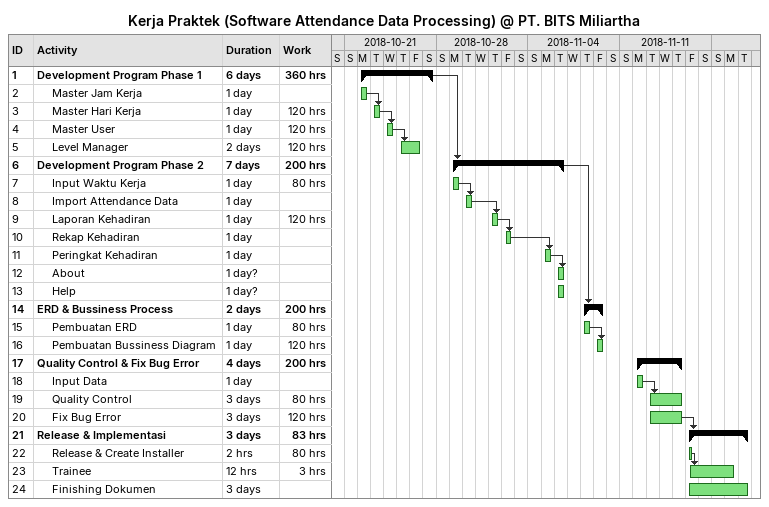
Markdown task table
Kerja Praktek (Software Attendance Data Processing) @ PT. BITS Miliartha

| ID | Level | Task | Duration | Start | Finish | Predecessors | Work (h) |
|---|---|---|---|---|---|---|---|
| 1 | 1 | **Development Program Phase 1** | 6d | 2018-10-22 | 2018-10-27 |  | 360 |
| 2 | 2 | Master Jam Kerja | 1d | 2018-10-22 | 2018-10-22 |  |  |
| 3 | 2 | Master Hari Kerja | 1d | 2018-10-23 | 2018-10-23 | 2 | 120 |
| 4 | 2 | Master User | 1d | 2018-10-24 | 2018-10-24 | 3 | 120 |
| 5 | 2 | Level Manager | 2d | 2018-10-25 | 2018-10-26 | 4 | 120 |
| 6 | 1 | **Development Program Phase 2** | 7d | 2018-10-29 | 2018-11-06 | 1 | 200 |
| 7 | 2 | Input Waktu Kerja | 1d | 2018-10-29 | 2018-10-29 |  | 80 |
| 8 | 2 | Import Attendance Data | 1d | 2018-10-30 | 2018-10-30 | 7 |  |
| 9 | 2 | Laporan Kehadiran | 1d | 2018-11-01 | 2018-11-01 | 8 | 120 |
| 10 | 2 | Rekap Kehadiran | 1d | 2018-11-02 | 2018-11-02 | 9 |  |
| 11 | 2 | Peringkat Kehadiran | 1d | 2018-11-05 | 2018-11-05 | 10 |  |
| 12 | 2 | About | 1d? | 2018-11-06 | 2018-11-06 | 11 |  |
| 13 | 2 | Help | 1d? | 2018-11-06 | 2018-11-06 |  |  |
| 14 | 1 | **ERD & Bussiness Process** | 2d | 2018-11-08 | 2018-11-09 | 6 | 200 |
| 15 | 2 | Pembuatan ERD | 1d | 2018-11-08 | 2018-11-08 |  | 80 |
| 16 | 2 | Pembuatan Bussiness Diagram | 1d | 2018-11-09 | 2018-11-09 | 15 | 120 |
| 17 | 1 | **Quality Control & Fix Bug Error** | 4d | 2018-11-12 | 2018-11-15 |  | 200 |
| 18 | 2 | Input Data | 1d | 2018-11-12 | 2018-11-12 |  |  |
| 19 | 2 | Quality Control | 3d | 2018-11-13 | 2018-11-15 | 18 | 80 |
| 20 | 2 | Fix Bug Error | 3d | 2018-11-13 | 2018-11-15 |  | 120 |
| 21 | 1 | **Release & Implementasi** | 3d | 2018-11-16 | 2018-11-20 | 20 | 83 |
| 22 | 2 | Release & Create Installer | 2h | 2018-11-16 | 2018-11-16 |  | 80 |
| 23 | 2 | Trainee | 12h | 2018-11-16 | 2018-11-19 | 22 | 3 |
| 24 | 2 | Finishing Dokumen | 3d | 2018-11-16 | 2018-11-20 |  |  |
